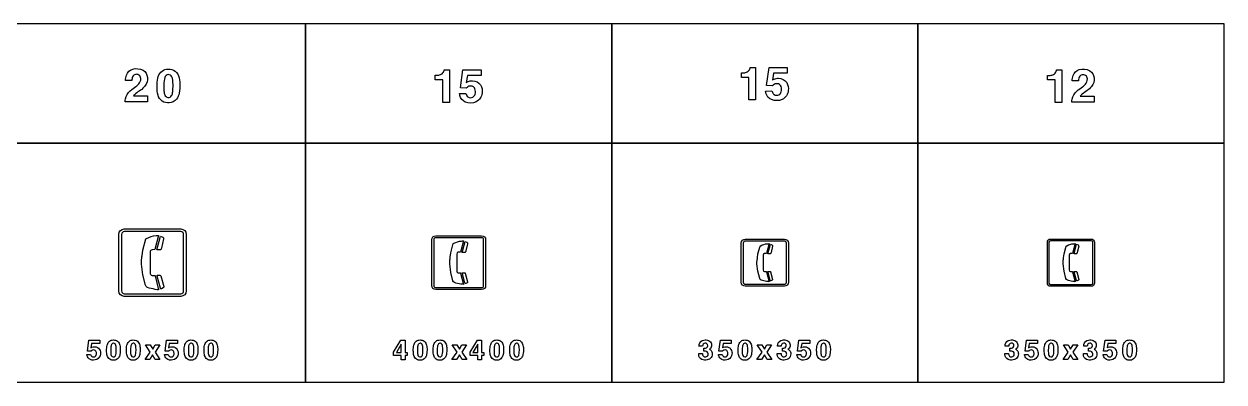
# Model space of a CAD drawing. Extents: x 0 to 18160, y 0 to 2655.
# Drawn here: x 9262 to 18160, y 0 to 2655 of the extents above; entities that cross this region are included whole.
import ezdxf

# ---------------------------------------------------------------- set-up
doc = ezdxf.new("R2010")
doc.units = 0
doc.header["$MEASUREMENT"] = 0

msp = doc.modelspace()

# ---------------------------------------------------------------- linework, layer by layer
for points in [[(9080, 1770), (11350, 1770), (11350, 2655), (9080, 2655)], [(11350, 1770), (13620, 1770), (13620, 2655), (11350, 2655)], [(13620, 1770), (15890, 1770), (15890, 2655), (13620, 2655)], [(15890, 1770), (18160, 1770), (18160, 2655), (15890, 2655)], [(9080, 0), (11350, 0), (11350, 1770), (9080, 1770)], [(11350, 0), (13620, 0), (13620, 1770), (11350, 1770)], [(13620, 0), (15890, 0), (15890, 1770), (13620, 1770)], [(15890, 0), (18160, 0), (18160, 1770), (15890, 1770)], [(10198.2, 221.797), (10163.1, 276.346), (10197.9, 276.346), (10216.2, 242.294), (10234.9, 276.346), (10269, 276.346), (10233.5, 222.318), (10270, 166.299), (10235.4, 166.299), (10215.6, 202.389), (10195.2, 166.299), (10161, 166.299)], [(12001, 222.096), (12055.2, 309.963), (12087.1, 309.963), (12087.1, 219.228), (12103.3, 219.228), (12103.3, 196.409), (12087.1, 196.409), (12087.1, 165.058), (12058.6, 165.058), (12058.6, 196.409), (12001, 196.409)], [(12058.6, 280.769), (12022.6, 219.228), (12058.6, 219.228)], [(12472.5, 221.797), (12437.4, 276.346), (12472.2, 276.346), (12490.5, 242.294), (12509.2, 276.346), (12543.3, 276.346), (12507.8, 222.318), (12544.3, 166.299), (12509.7, 166.299), (12489.9, 202.389), (12469.5, 166.299), (12435.3, 166.299)], [(12569, 222.114), (12623.3, 309.981), (12655.1, 309.981), (12655.1, 219.246), (12671.3, 219.246), (12671.3, 196.427), (12655.1, 196.427), (12655.1, 165.076), (12626.6, 165.076), (12626.6, 196.427), (12569, 196.427)], [(12626.6, 280.787), (12590.6, 219.246), (12626.6, 219.246)], [(14734.2, 221.783), (14699.1, 276.332), (14733.9, 276.332), (14752.1, 242.28), (14770.8, 276.333), (14805, 276.333), (14769.4, 222.304), (14806, 166.285), (14771.4, 166.285), (14751.6, 202.375), (14731.2, 166.285), (14697, 166.285)], [(17004.2, 221.783), (16969.1, 276.332), (17003.9, 276.332), (17022.1, 242.28), (17040.8, 276.333), (17075, 276.333), (17039.4, 222.304), (17076, 166.285), (17041.4, 166.285), (17021.6, 202.375), (17001.2, 166.285), (16967, 166.285)]]:
    msp.add_lwpolyline(points, close=True)
for points in [[(10012.9, 2078.85, -0.0640343), (10014.2, 2099.78, -0.161687), (10050, 2160.33, -0.0283718), (10091.8, 2192.71, 0.0545111), (10112.7, 2210.64, 0.192461), (10127.7, 2250.18, 0.234238), (10114.1, 2276.56, 0.196223), (10088.8, 2281.34, 0.252425), (10066.8, 2264.16, 0.0856617), (10062.7, 2247.14, 0.0202329), (10062, 2235.45), (10015.3, 2235.45, -0.0983795), (10021.4, 2276.76, -0.245047), (10067.6, 2319.89, -0.207102), (10144.5, 2311.55, -0.233443), (10177, 2259.22, -0.20961), (10158.8, 2195.04, -0.0785124), (10124.9, 2163.57, 0.0107372), (10089.1, 2137.78, 0.0665092), (10073.2, 2121.74), (10177.7, 2121.74), (10177.7, 2078.85)], [(10247.9, 2191.49, -0.0563084), (10253.9, 2254.33, -0.130301), (10276.1, 2298.12, -0.174843), (10317.9, 2319.53, -0.147552), (10371, 2312.9, -0.192146), (10407.8, 2269.73, -0.0833996), (10417.1, 2212.7, -0.0545507), (10412.1, 2141.92, -0.116773), (10393, 2097.85, -0.221099), (10338.1, 2070.16, -0.162564), (10286.7, 2082.68, -0.174743), (10255.4, 2128.1, -0.0640867), (10247.9, 2186.79)], [(12310.9, 2274.45), (12324.1, 2274.45, 0.0261527), (12330.1, 2275.12, 0.0824327), (12354.9, 2282.34, 0.211118), (12374.9, 2306.08, 0.0230957), (12377.6, 2315.99), (12415.7, 2315.99), (12415.7, 2074.01), (12367.1, 2074.01), (12367.1, 2241.03), (12310.9, 2241.03)], [(12491, 2139), (12538, 2140.78, 0.0452719), (12544.4, 2124.55, 0.0567733), (12549.1, 2117.67, 0.070207), (12553.5, 2114.2, 0.264984), (12589.6, 2112.3, 0.20748), (12607, 2135.41, 0.147389), (12605.8, 2173.44, 0.308532), (12576.4, 2194.85, 0.215743), (12546.7, 2184.62, 0.028781), (12541.3, 2178.38), (12498.7, 2180.39), (12516.5, 2315.07), (12650.5, 2315.07), (12650.5, 2273.2), (12550.1, 2273.2), (12541.1, 2221.19, -0.0211252), (12554.1, 2228.73, -0.121371), (12587.4, 2234.58, -0.244671), (12647.2, 2202.63, -0.173069), (12658.8, 2143.5, -0.256779), (12613.6, 2077.51, -0.199585), (12534, 2076.44, -0.245625), (12493.7, 2125.34, -0.0170062)], [(14580.9, 2291.94), (14594, 2291.94, 0.0261527), (14600.1, 2292.61, 0.0824327), (14624.9, 2299.84, 0.211118), (14644.9, 2323.58, 0.0230957), (14647.6, 2333.49), (14685.7, 2333.49), (14685.7, 2091.51), (14637.1, 2091.51), (14637.1, 2258.53), (14580.9, 2258.53)], [(14761, 2156.5), (14808, 2158.28, 0.0452719), (14814.4, 2142.04, 0.0567733), (14819.1, 2135.17, 0.070207), (14823.5, 2131.7, 0.264984), (14859.6, 2129.8, 0.20748), (14877, 2152.9, 0.147389), (14875.8, 2190.94, 0.308532), (14846.4, 2212.34, 0.215743), (14816.7, 2202.11, 0.028781), (14811.3, 2195.87), (14768.7, 2197.89), (14786.5, 2332.56), (14920.5, 2332.56), (14920.5, 2290.7), (14820.1, 2290.7), (14811.1, 2238.69, -0.0211252), (14824, 2246.23, -0.121371), (14857.4, 2252.08, -0.244671), (14917.2, 2220.12, -0.173069), (14928.7, 2161, -0.256779), (14883.6, 2095.01, -0.199585), (14804, 2093.94, -0.245625), (14763.7, 2142.83, -0.0170062)], [(16852.4, 2273.43), (16865.5, 2273.43, 0.0261527), (16871.5, 2274.1, 0.0824327), (16896.4, 2281.32, 0.211118), (16916.4, 2305.06, 0.0230957), (16919, 2314.97), (16957.1, 2314.97), (16957.1, 2072.99), (16908.5, 2072.99), (16908.5, 2240.01), (16852.4, 2240.01)], [(17032.5, 2075.98, -0.0640343), (17033.8, 2096.92, -0.161687), (17069.6, 2157.46, -0.0283718), (17111.4, 2189.85, 0.0545111), (17132.3, 2207.78, 0.192461), (17147.3, 2247.31, 0.234238), (17133.7, 2273.69, 0.196223), (17108.4, 2278.47, 0.252425), (17086.4, 2261.29, 0.0856617), (17082.3, 2244.27, 0.0202329), (17081.6, 2232.58), (17034.9, 2232.58, -0.0983795), (17041, 2273.89, -0.245047), (17087.1, 2317.02, -0.207102), (17164.1, 2308.69, -0.233443), (17196.6, 2256.36, -0.20961), (17178.4, 2192.18, -0.0785124), (17144.5, 2160.7, 0.0107372), (17108.7, 2134.91, 0.0665092), (17092.8, 2118.88), (17197.3, 2118.88), (17197.3, 2075.98)], [(10299.2, 2160.96, 0.0124589), (10299.8, 2154.64, 0.0668192), (10305.4, 2129.25, 0.615362), (10356.3, 2123.64, 0.0726881), (10361.7, 2136.67, 0.0588562), (10366.4, 2173.95, 0.0389037), (10364.8, 2240.94, 0.084671), (10358.2, 2264.28, 0.156013), (10346.8, 2276.44, 0.143208), (10331, 2279.4, 0.172584), (10315.3, 2273.2, 0.132565), (10305.3, 2257.64, 0.0498315), (10300.8, 2235.92, 0.0368731)], [(10005, 634.995, -0.414213), (9965, 674.995), (9965, 1095, -0.414213), (10005, 1135), (10425, 1135, -0.414213), (10465, 1095), (10465, 674.995, -0.414213), (10425, 634.995)], [(10005, 654.995), (10425, 654.995, 0.414213), (10445, 674.995), (10445, 1095, 0.414213), (10425, 1115), (10005, 1115, 0.414213), (9985, 1095), (9985, 674.995, 0.414213)], [(10197.4, 807.901, 0.0484722), (10197.5, 807.182, 0.396378), (10211.3, 790.533), (10232.7, 790.493), (10233.3, 787.864), (10259.6, 683.27), (10248.9, 684.733), (10234.2, 686.947), (10218.8, 689.916), (10189.9, 696.49), (10176.8, 700.99, -0.258111), (10162, 717.718), (10142.5, 794.114), (10131.7, 874.301, -0.0373444), (10133.4, 906.885, 0.0129558), (10133.9, 911.438, -0.0205744), (10134.7, 918.655, 0.00943642), (10137.4, 935.875), (10142.6, 977.004), (10164.8, 1061.54, -0.0101235), (10171.1, 1065.06, -0.103598), (10241, 1085.29, 0.00858605), (10259.8, 1086.72), (10232.2, 981.523), (10210.9, 981.389, 0.332436), (10197.3, 963.76)], [(10274.1, 1082.15), (10291, 1074.02, -0.351842), (10297.1, 1061.09), (10280.9, 993.189), (10279.8, 988.132, -0.155811), (10275.7, 981.057, -0.186095), (10270.9, 979.204), (10247.7, 979.206)], [(12315, 684.995, -0.414213), (12285, 714.995), (12285, 1055, -0.414213), (12315, 1085), (12655, 1085, -0.414213), (12685, 1055), (12685, 714.995, -0.414213), (12655, 684.995)], [(12315, 699.995), (12655, 699.995, 0.414213), (12670, 714.995), (12670, 1055, 0.414213), (12655, 1070), (12315, 1070, 0.414213), (12300, 1055), (12300, 714.995, 0.414213)], [(12470.9, 823.32, 0.0484722), (12471, 822.745, 0.396378), (12482, 809.425), (12499.2, 809.394), (12499.6, 807.29), (12520.7, 723.615), (12512.1, 724.785), (12500.4, 726.557), (12488, 728.932), (12464.9, 734.191), (12454.5, 737.791, -0.258111), (12442.6, 751.174), (12427, 812.29), (12418.4, 876.44, -0.0373444), (12419.7, 902.507, 0.0129558), (12420.1, 906.15, -0.0205744), (12420.8, 911.923, 0.00943642), (12422.9, 925.699), (12427.1, 958.602), (12444.9, 1026.23, -0.0101235), (12449.9, 1029.05, -0.103598), (12505.8, 1045.23, 0.00858605), (12520.8, 1046.38), (12498.7, 962.217), (12481.7, 962.11, 0.332436), (12470.8, 948.007)], [(12532.3, 1042.72), (12545.8, 1036.22, -0.351842), (12550.7, 1025.87), (12537.7, 971.55), (12536.8, 967.505, -0.155811), (12533.6, 961.845, -0.186095), (12529.7, 960.362), (12511.2, 960.364)], [(14610, 709.995, -0.414213), (14580, 739.995), (14580, 1030, -0.414213), (14610, 1060), (14900, 1060, -0.414213), (14930, 1030), (14930, 739.995, -0.414213), (14900, 709.995)], [(14610, 724.995), (14900, 724.995, 0.414213), (14915, 739.995), (14915, 1030, 0.414213), (14900, 1045), (14610, 1045, 0.414213), (14595, 1030), (14595, 739.995, 0.414213)], [(14742.7, 831.029, 0.396378), (14752.4, 818.872), (14767.4, 818.844), (14767.8, 817.003), (14786.2, 743.788), (14778.7, 744.812), (14768.5, 746.361), (14757.7, 748.44), (14737.4, 753.042), (14728.3, 756.192, -0.258111), (14717.9, 767.901), (14704.3, 821.378), (14696.7, 877.509, -0.0373444), (14697.9, 900.318, 0.0129558), (14698.2, 903.505, -0.0205744), (14698.8, 908.557, 0.00943642), (14700.7, 920.611), (14704.3, 949.401), (14719.9, 1008.57, -0.0101235), (14724.3, 1011.04, -0.103598), (14773.2, 1025.2, 0.00858605), (14786.4, 1026.2), (14767, 952.565), (14752.1, 952.471, 0.332436), (14742.6, 940.131)], [(14796.4, 1023.01), (14808.2, 1017.31, -0.351842), (14812.5, 1008.26), (14801.1, 960.731), (14800.4, 957.191, -0.155811), (14797.5, 952.238, -0.186095), (14794.1, 950.942), (14777.9, 950.943)], [(16874, 709.995, -0.414213), (16850, 733.995), (16850, 1036, -0.414213), (16874, 1060), (17176, 1060, -0.414213), (17200, 1036), (17200, 733.995, -0.414213), (17176, 709.995)], [(16874, 721.995), (17176, 721.995, 0.414213), (17188, 733.995), (17188, 1036, 0.414213), (17176, 1048), (16874, 1048, 0.414213), (16862, 1036), (16862, 733.995, 0.414213)], [(17012.7, 831.029, 0.396378), (17022.4, 818.872), (17037.4, 818.844), (17037.8, 817.003), (17056.2, 743.788), (17048.7, 744.812), (17038.5, 746.361), (17027.7, 748.44), (17007.4, 753.042), (16998.3, 756.192, -0.258111), (16987.9, 767.901), (16974.3, 821.378), (16966.7, 877.509, -0.0373444), (16967.9, 900.318, 0.0129558), (16968.2, 903.505, -0.0205744), (16968.8, 908.557, 0.00943642), (16970.7, 920.611), (16974.3, 949.401), (16989.9, 1008.57, -0.0101235), (16994.3, 1011.04, -0.103598), (17043.2, 1025.2, 0.00858605), (17056.4, 1026.2), (17037, 952.565), (17022.1, 952.471, 0.332436), (17012.6, 940.131)], [(17066.4, 1023.01), (17078.2, 1017.31, -0.351842), (17082.5, 1008.26), (17071.1, 960.731), (17070.4, 957.191, -0.155811), (17067.5, 952.238, -0.186095), (17064.1, 950.942), (17047.9, 950.943)], [(12535.3, 729.875, -0.144131), (12533.4, 729.887, -0.187476), (12532.1, 731.189, -0.0469624), (12531.5, 732.462), (12531.1, 733.653), (12512.6, 805.559), (12511.5, 810.481), (12528.6, 810.507, -0.337644), (12534.1, 806.304), (12551.5, 742.653, -0.358767), (12548.5, 736.028), (12537.3, 730.517, -0.0102631)], [(14799, 749.265, -0.144131), (14797.3, 749.276, -0.187476), (14796.2, 750.415, -0.0469624), (14795.7, 751.528), (14795.4, 752.57), (14779.1, 815.489), (14778.2, 819.796), (14793.1, 819.818, -0.337644), (14798, 816.141), (14813.2, 760.445, -0.358767), (14810.6, 754.649), (14800.8, 749.827, -0.0102631)], [(17069, 749.265, -0.144131), (17067.3, 749.276, -0.187476), (17066.2, 750.415, -0.0469624), (17065.7, 751.528), (17065.4, 752.57), (17049.1, 815.489), (17048.2, 819.796), (17063.1, 819.818, -0.337644), (17068, 816.141), (17083.2, 760.445, -0.358767), (17080.6, 754.649), (17070.8, 749.827, -0.0102631)], [(10277.8, 691.095, -0.144131), (10275.5, 691.111, -0.187476), (10273.8, 692.738, -0.0469624), (10273.2, 694.328), (10272.7, 695.817), (10249.5, 785.7), (10248.1, 791.853), (10269.5, 791.885, -0.337644), (10276.4, 786.632), (10298.1, 707.067, -0.358767), (10294.4, 698.786), (10280.4, 691.897, -0.0102631)], [(9727.75, 203.882), (9755.92, 204.948, 0.0452719), (9759.76, 195.209, 0.0567733), (9762.6, 191.086, 0.070207), (9765.26, 189, 0.264984), (9786.87, 187.863, 0.20748), (9797.32, 201.726, 0.147389), (9796.63, 224.545, 0.308532), (9779, 237.389, 0.215743), (9761.13, 231.252, 0.028781), (9757.91, 227.507), (9732.34, 228.716), (9743.03, 309.522), (9823.46, 309.522), (9823.46, 284.403), (9763.2, 284.403), (9757.82, 253.195, -0.0211252), (9765.57, 257.721, -0.121371), (9785.57, 261.228, -0.244671), (9821.44, 242.057, -0.173069), (9828.39, 206.583, -0.256779), (9801.28, 166.986, -0.199585), (9753.55, 166.346, -0.245625), (9729.38, 195.683, -0.0170062)], [(9874.18, 234.284, -0.0563084), (9877.8, 271.986, -0.130301), (9891.12, 298.265, -0.174843), (9916.22, 311.109, -0.147552), (9948.09, 307.128, -0.192146), (9970.17, 281.228, -0.0833996), (9975.72, 247.01, -0.0545507), (9972.71, 204.545, -0.116773), (9961.26, 178.1, -0.221099), (9928.35, 161.488, -0.162564), (9897.47, 169, -0.174743), (9878.7, 196.251, -0.0640867), (9874.23, 231.464)], [(9905.01, 215.967, 0.0124589), (9905.32, 212.175, 0.0668192), (9908.68, 196.938, 0.615362), (9939.23, 193.574, 0.0726881), (9942.5, 201.393, 0.0588562), (9945.32, 223.763, 0.0389037), (9944.34, 263.953, 0.084671), (9940.39, 277.957, 0.156013), (9933.51, 285.256, 0.143208), (9924.08, 287.033, 0.172584), (9914.63, 283.313, 0.132565), (9908.66, 273.976, 0.0498315), (9905.93, 260.943, 0.0368731)], [(10020.9, 234.284, -0.0563084), (10024.5, 271.986, -0.130301), (10037.9, 298.265, -0.174843), (10063, 311.109, -0.147552), (10094.8, 307.128, -0.192146), (10116.9, 281.227, -0.0833996), (10122.5, 247.009, -0.0545507), (10119.5, 204.545, -0.116773), (10108, 178.1, -0.221099), (10075.1, 161.488, -0.162564), (10044.2, 169, -0.174743), (10025.5, 196.251, -0.0640867), (10021, 231.465)], [(10051.8, 215.967, 0.0124589), (10052.1, 212.175, 0.0668192), (10055.4, 196.938, 0.615362), (10086, 193.574, 0.0726881), (10089.2, 201.393, 0.0588562), (10092.1, 223.763, 0.0389037), (10091.1, 263.953, 0.084671), (10087.1, 277.957, 0.156013), (10080.3, 285.256, 0.143208), (10070.8, 287.033, 0.172584), (10061.4, 283.313, 0.132565), (10055.4, 273.976, 0.0498315), (10052.7, 260.943, 0.0368731)], [(10303.3, 203.891), (10331.5, 204.957, 0.0452719), (10335.3, 195.218, 0.0567733), (10338.2, 191.095, 0.070207), (10340.8, 189.009, 0.264984), (10362.4, 187.872, 0.20748), (10372.9, 201.735, 0.147389), (10372.2, 224.554, 0.308532), (10354.6, 237.398, 0.215743), (10336.7, 231.261, 0.028781), (10333.5, 227.517), (10307.9, 228.725), (10318.6, 309.531), (10399, 309.531), (10399, 284.412), (10338.8, 284.412), (10333.4, 253.204, -0.0211252), (10341.1, 257.73, -0.121371), (10361.1, 261.237, -0.244671), (10397, 242.066, -0.173069), (10404, 206.592, -0.256779), (10376.8, 166.995, -0.199585), (10329.1, 166.355, -0.245625), (10304.9, 195.692, -0.0170062)], [(10449.7, 234.285, -0.0563084), (10453.4, 271.986, -0.130301), (10466.7, 298.266, -0.174843), (10491.8, 311.109, -0.147552), (10523.7, 307.128, -0.192146), (10545.7, 281.228, -0.0833996), (10551.3, 247.01, -0.0545507), (10548.3, 204.545, -0.116773), (10536.8, 178.1, -0.221099), (10503.9, 161.488, -0.162564), (10473, 169, -0.174743), (10454.3, 196.251, -0.0640867), (10449.8, 231.465)], [(10480.6, 215.967, 0.0124589), (10480.9, 212.176, 0.0668192), (10484.2, 196.939, 0.615362), (10514.8, 193.574, 0.0726881), (10518.1, 201.394, 0.0588562), (10520.9, 223.763, 0.0389037), (10519.9, 263.953, 0.084671), (10516, 277.958, 0.156013), (10509.1, 285.256, 0.143208), (10499.7, 287.033, 0.172584), (10490.2, 283.313, 0.132565), (10484.2, 273.977, 0.0498315), (10481.5, 260.943, 0.0368731)], [(10596.5, 234.275, -0.0563084), (10600.1, 271.977, -0.130301), (10613.4, 298.256, -0.174843), (10638.5, 311.1, -0.147552), (10670.4, 307.119, -0.192146), (10692.5, 281.219, -0.0833996), (10698, 247.001, -0.0545507), (10695, 204.536, -0.116773), (10683.6, 178.091, -0.221099), (10650.7, 161.479, -0.162564), (10619.8, 168.991, -0.174743), (10601, 196.242, -0.0640867), (10596.5, 231.455)], [(10627.3, 215.958, 0.0124589), (10627.6, 212.166, 0.0668192), (10631, 196.929, 0.615362), (10661.5, 193.565, 0.0726881), (10664.8, 201.384, 0.0588562), (10667.6, 223.754, 0.0389037), (10666.7, 263.944, 0.084671), (10662.7, 277.948, 0.156013), (10655.8, 285.247, 0.143208), (10646.4, 287.024, 0.172584), (10636.9, 283.304, 0.132565), (10631, 273.967, 0.0498315), (10628.2, 260.934, 0.0368731)], [(12148.5, 234.285, -0.0563084), (12152.1, 271.986, -0.130301), (12165.4, 298.266, -0.174843), (12190.5, 311.109, -0.147552), (12222.4, 307.128, -0.192146), (12244.5, 281.228, -0.0833996), (12250, 247.01, -0.0545507), (12247, 204.545, -0.116773), (12235.6, 178.1, -0.221099), (12202.7, 161.489, -0.162564), (12171.8, 169, -0.174743), (12153, 196.252, -0.0640867), (12148.5, 231.465)], [(12179.3, 215.967, 0.0124589), (12179.6, 212.176, 0.0668192), (12183, 196.939, 0.615362), (12213.5, 193.574, 0.0726881), (12216.8, 201.394, 0.0588562), (12219.6, 223.763, 0.0389037), (12218.6, 263.953, 0.084671), (12214.7, 277.958, 0.156013), (12207.8, 285.256, 0.143208), (12198.4, 287.034, 0.172584), (12188.9, 283.313, 0.132565), (12183, 273.977, 0.0498315), (12180.2, 260.943, 0.0368731)], [(12295.2, 234.285, -0.0563084), (12298.9, 271.986, -0.130301), (12312.2, 298.266, -0.174843), (12337.3, 311.109, -0.147552), (12369.1, 307.128, -0.192146), (12391.2, 281.228, -0.0833996), (12396.8, 247.01, -0.0545507), (12393.8, 204.545, -0.116773), (12382.3, 178.1, -0.221099), (12349.4, 161.489, -0.162564), (12318.5, 169.001, -0.174743), (12299.8, 196.252, -0.0640867), (12295.3, 231.465)], [(12326.1, 215.967, 0.0124589), (12326.4, 212.176, 0.0668192), (12329.7, 196.939, 0.615362), (12360.3, 193.574, 0.0726881), (12363.5, 201.394, 0.0588562), (12366.4, 223.763, 0.0389037), (12365.4, 263.953, 0.084671), (12361.4, 277.958, 0.156013), (12354.6, 285.256, 0.143208), (12345.1, 287.034, 0.172584), (12335.7, 283.313, 0.132565), (12329.7, 273.977, 0.0498315), (12327, 260.943, 0.0368731)], [(12716.5, 234.285, -0.0563084), (12720.1, 271.986, -0.130301), (12733.4, 298.265, -0.174843), (12758.5, 311.109, -0.147552), (12790.4, 307.128, -0.192146), (12812.5, 281.228, -0.0833996), (12818, 247.01, -0.0545507), (12815, 204.545, -0.116773), (12803.6, 178.1, -0.221099), (12770.7, 161.488, -0.162564), (12739.8, 169, -0.174743), (12721, 196.251, -0.0640867), (12716.5, 231.465)], [(12747.3, 215.967, 0.0124589), (12747.6, 212.176, 0.0668192), (12751, 196.939, 0.615362), (12781.5, 193.574, 0.0726881), (12784.8, 201.394, 0.0588562), (12787.6, 223.763, 0.0389037), (12786.7, 263.953, 0.084671), (12782.7, 277.957, 0.156013), (12775.8, 285.256, 0.143208), (12766.4, 287.033, 0.172584), (12757, 283.313, 0.132565), (12751, 273.976, 0.0498315), (12748.3, 260.943, 0.0368731)], [(12863.2, 234.275, -0.0563084), (12866.9, 271.977, -0.130301), (12880.2, 298.256, -0.174843), (12905.3, 311.1, -0.147552), (12937.2, 307.119, -0.192146), (12959.2, 281.218, -0.0833996), (12964.8, 247, -0.0545507), (12961.8, 204.536, -0.116773), (12950.3, 178.091, -0.221099), (12917.4, 161.479, -0.162564), (12886.5, 168.991, -0.174743), (12867.8, 196.242, -0.0640867), (12863.3, 231.455)], [(12894.1, 215.958, 0.0124589), (12894.4, 212.166, 0.0668192), (12897.7, 196.929, 0.615362), (12928.3, 193.565, 0.0726881), (12931.6, 201.384, 0.0588562), (12934.4, 223.754, 0.0389037), (12933.4, 263.944, 0.084671), (12929.5, 277.948, 0.156013), (12922.6, 285.247, 0.143208), (12913.2, 287.024, 0.172584), (12903.7, 283.304, 0.132565), (12897.7, 273.967, 0.0498315), (12895, 260.934, 0.0368731)], [(14264.9, 210.618), (14292.7, 210.618, 0.0411845), (14294, 201.495, 0.335066), (14312.3, 186.329, 0.276505), (14331.4, 195.049, 0.158203), (14334.8, 207.49, 0.0878221), (14333, 217.04, 0.217575), (14321.9, 227.158, 0.0882727), (14309.1, 229.03), (14302.7, 229.03), (14302.7, 250.192, 0.0282129), (14314.4, 250.547, 0.50028), (14330.6, 277.846, 0.235001), (14319.5, 286.874, 0.165496), (14304.1, 285.5, 0.220849), (14295.5, 275.571, 0.055705), (14293.8, 264.647), (14266.9, 264.647, -0.0488003), (14268, 278.201, -0.30773), (14302.6, 310.902, -0.146685), (14338.2, 307.348, -0.469869), (14354.2, 251.684, -0.0891152), (14346.9, 244.623), (14344.4, 242.822, -0.0245333), (14351.1, 238.983, -0.202429), (14364.5, 216.969, -0.422325), (14326.8, 163.296, -0.154301), (14288.4, 167.609, -0.287878), (14265, 204.03, -0.0143877)], [(14410.5, 203.85), (14438.6, 204.916, 0.0452719), (14442.5, 195.177, 0.0567733), (14445.3, 191.054, 0.070207), (14448, 188.968, 0.264984), (14469.6, 187.831, 0.20748), (14480, 201.694, 0.147389), (14479.3, 224.513, 0.308532), (14461.7, 237.357, 0.215743), (14443.9, 231.219, 0.028781), (14440.6, 227.475), (14415.1, 228.684), (14425.7, 309.49), (14506.2, 309.49), (14506.2, 284.371), (14445.9, 284.371), (14440.5, 253.163, -0.0211252), (14448.3, 257.689, -0.121371), (14468.3, 261.196, -0.244671), (14504.2, 242.025, -0.173069), (14511.1, 206.551, -0.256779), (14484, 166.954, -0.199585), (14436.3, 166.314, -0.245625), (14412.1, 195.651, -0.0170062)], [(14556.9, 234.262, -0.0563084), (14560.5, 271.963, -0.130301), (14573.8, 298.243, -0.174843), (14598.9, 311.086, -0.147552), (14630.8, 307.105, -0.192146), (14652.9, 281.205, -0.0833996), (14658.4, 246.987, -0.0545507), (14655.4, 204.522, -0.116773), (14644, 178.077, -0.221099), (14611.1, 161.466, -0.162564), (14580.2, 168.977, -0.174743), (14561.4, 196.229, -0.0640867), (14556.9, 231.442)], [(14587.7, 215.944, 0.0124589), (14588, 212.153, 0.0668192), (14591.4, 196.916, 0.615362), (14621.9, 193.551, 0.0726881), (14625.2, 201.371, 0.0588562), (14628, 223.741, 0.0389037), (14627.1, 263.93, 0.084671), (14623.1, 277.935, 0.156013), (14616.2, 285.233, 0.143208), (14606.8, 287.011, 0.172584), (14597.3, 283.29, 0.132565), (14591.4, 273.954, 0.0498315), (14588.6, 260.921, 0.0368731)], [(14847.3, 210.654), (14875.2, 210.654, 0.0411845), (14876.4, 201.531, 0.335066), (14894.7, 186.365, 0.276505), (14913.9, 195.086, 0.158203), (14917.2, 207.527, 0.0878221), (14915.4, 217.076, 0.217575), (14904.3, 227.195, 0.0882727), (14891.6, 229.067), (14885.1, 229.067), (14885.1, 250.228, 0.0282129), (14896.8, 250.583, 0.50028), (14913, 277.882, 0.235001), (14901.9, 286.91, 0.165496), (14886.5, 285.536, 0.220849), (14878, 275.607, 0.055705), (14876.2, 264.683), (14849.4, 264.683, -0.0488003), (14850.4, 278.237, -0.30773), (14885, 310.939, -0.146685), (14920.7, 307.384, -0.469869), (14936.6, 251.721, -0.0891152), (14929.4, 244.659), (14926.8, 242.858, -0.0245333), (14933.5, 239.019, -0.202429), (14946.9, 217.005, -0.422325), (14909.3, 163.332, -0.154301), (14870.8, 167.645, -0.287878), (14847.4, 204.067, -0.0143877)], [(14992.9, 203.886), (15021.1, 204.953, 0.0452719), (15024.9, 195.213, 0.0567733), (15027.8, 191.09, 0.070207), (15030.4, 189.005, 0.264984), (15052, 187.867, 0.20748), (15062.5, 201.73, 0.147389), (15061.8, 224.55, 0.308532), (15044.2, 237.393, 0.215743), (15026.3, 231.256, 0.028781), (15023.1, 227.512), (14997.5, 228.72), (15008.2, 309.526), (15088.6, 309.526), (15088.6, 284.408), (15028.3, 284.408), (15023, 253.199, -0.0211252), (15030.7, 257.725, -0.121371), (15050.7, 261.232, -0.244671), (15086.6, 242.062, -0.173069), (15093.5, 206.588, -0.256779), (15066.4, 166.991, -0.199585), (15018.7, 166.351, -0.245625), (14994.5, 195.687, -0.0170062)], [(15139.3, 234.299, -0.0563084), (15143, 272, -0.130301), (15156.3, 298.28, -0.174843), (15181.4, 311.123, -0.147552), (15213.2, 307.142, -0.192146), (15235.3, 281.242, -0.0833996), (15240.9, 247.024, -0.0545507), (15237.9, 204.559, -0.116773), (15226.4, 178.114, -0.221099), (15193.5, 161.502, -0.162564), (15162.6, 169.014, -0.174743), (15143.9, 196.265, -0.0640867), (15139.4, 231.479)], [(15170.2, 215.981, 0.0124589), (15170.5, 212.19, 0.0668192), (15173.8, 196.953, 0.615362), (15204.4, 193.588, 0.0726881), (15207.6, 201.408, 0.0588562), (15210.5, 223.777, 0.0389037), (15209.5, 263.967, 0.084671), (15205.5, 277.972, 0.156013), (15198.7, 285.27, 0.143208), (15189.2, 287.047, 0.172584), (15179.8, 283.327, 0.132565), (15173.8, 273.99, 0.0498315), (15171.1, 260.957, 0.0368731)], [(16534.9, 210.618), (16562.7, 210.618, 0.0411845), (16564, 201.495, 0.335066), (16582.3, 186.329, 0.276505), (16601.4, 195.049, 0.158203), (16604.8, 207.49, 0.0878221), (16603, 217.04, 0.217575), (16591.9, 227.158, 0.0882727), (16579.1, 229.03), (16572.7, 229.03), (16572.7, 250.192, 0.0282129), (16584.4, 250.547, 0.50028), (16600.6, 277.846, 0.235001), (16589.5, 286.874, 0.165496), (16574.1, 285.5, 0.220849), (16565.5, 275.571, 0.055705), (16563.8, 264.647), (16536.9, 264.647, -0.0488003), (16538, 278.201, -0.30773), (16572.6, 310.902, -0.146685), (16608.2, 307.348, -0.469869), (16624.2, 251.684, -0.0891152), (16616.9, 244.623), (16614.4, 242.822, -0.0245333), (16621.1, 238.983, -0.202429), (16634.5, 216.969, -0.422325), (16596.8, 163.296, -0.154301), (16558.4, 167.609, -0.287878), (16535, 204.03, -0.0143877)], [(16680.5, 203.85), (16708.6, 204.916, 0.0452719), (16712.5, 195.177, 0.0567733), (16715.3, 191.054, 0.070207), (16718, 188.968, 0.264984), (16739.6, 187.831, 0.20748), (16750, 201.694, 0.147389), (16749.3, 224.513, 0.308532), (16731.7, 237.357, 0.215743), (16713.9, 231.219, 0.028781), (16710.6, 227.475), (16685.1, 228.684), (16695.7, 309.49), (16776.2, 309.49), (16776.2, 284.371), (16715.9, 284.371), (16710.5, 253.163, -0.0211252), (16718.3, 257.689, -0.121371), (16738.3, 261.196, -0.244671), (16774.2, 242.025, -0.173069), (16781.1, 206.551, -0.256779), (16754, 166.954, -0.199585), (16706.3, 166.314, -0.245625), (16682.1, 195.651, -0.0170062)], [(16826.9, 234.262, -0.0563084), (16830.5, 271.963, -0.130301), (16843.8, 298.243, -0.174843), (16868.9, 311.086, -0.147552), (16900.8, 307.105, -0.192146), (16922.9, 281.205, -0.0833996), (16928.4, 246.987, -0.0545507), (16925.4, 204.522, -0.116773), (16914, 178.077, -0.221099), (16881.1, 161.466, -0.162564), (16850.2, 168.977, -0.174743), (16831.4, 196.229, -0.0640867), (16826.9, 231.442)], [(16857.7, 215.944, 0.0124589), (16858, 212.153, 0.0668192), (16861.4, 196.916, 0.615362), (16891.9, 193.551, 0.0726881), (16895.2, 201.371, 0.0588562), (16898, 223.741, 0.0389037), (16897.1, 263.93, 0.084671), (16893.1, 277.935, 0.156013), (16886.2, 285.233, 0.143208), (16876.8, 287.011, 0.172584), (16867.3, 283.29, 0.132565), (16861.4, 273.954, 0.0498315), (16858.6, 260.921, 0.0368731)], [(17117.3, 210.654), (17145.2, 210.654, 0.0411845), (17146.4, 201.531, 0.335066), (17164.7, 186.365, 0.276505), (17183.9, 195.086, 0.158203), (17187.2, 207.527, 0.0878221), (17185.4, 217.076, 0.217575), (17174.3, 227.195, 0.0882727), (17161.6, 229.067), (17155.1, 229.067), (17155.1, 250.228, 0.0282129), (17166.8, 250.583, 0.50028), (17183, 277.882, 0.235001), (17171.9, 286.91, 0.165496), (17156.5, 285.536, 0.220849), (17148, 275.607, 0.055705), (17146.2, 264.683), (17119.4, 264.683, -0.0488003), (17120.4, 278.237, -0.30773), (17155, 310.939, -0.146685), (17190.7, 307.384, -0.469869), (17206.6, 251.721, -0.0891152), (17199.4, 244.659), (17196.8, 242.858, -0.0245333), (17203.5, 239.019, -0.202429), (17216.9, 217.005, -0.422325), (17179.3, 163.332, -0.154301), (17140.8, 167.645, -0.287878), (17117.4, 204.067, -0.0143877)], [(17262.9, 203.886), (17291.1, 204.953, 0.0452719), (17294.9, 195.213, 0.0567733), (17297.8, 191.09, 0.070207), (17300.4, 189.005, 0.264984), (17322, 187.867, 0.20748), (17332.5, 201.73, 0.147389), (17331.8, 224.55, 0.308532), (17314.2, 237.393, 0.215743), (17296.3, 231.256, 0.028781), (17293.1, 227.512), (17267.5, 228.72), (17278.2, 309.526), (17358.6, 309.526), (17358.6, 284.408), (17298.3, 284.408), (17293, 253.199, -0.0211252), (17300.7, 257.725, -0.121371), (17320.7, 261.232, -0.244671), (17356.6, 242.062, -0.173069), (17363.5, 206.588, -0.256779), (17336.4, 166.991, -0.199585), (17288.7, 166.351, -0.245625), (17264.5, 195.687, -0.0170062)], [(17409.3, 234.299, -0.0563084), (17413, 272, -0.130301), (17426.3, 298.28, -0.174843), (17451.4, 311.123, -0.147552), (17483.2, 307.142, -0.192146), (17505.3, 281.242, -0.0833996), (17510.9, 247.024, -0.0545507), (17507.9, 204.559, -0.116773), (17496.4, 178.114, -0.221099), (17463.5, 161.502, -0.162564), (17432.6, 169.014, -0.174743), (17413.9, 196.265, -0.0640867), (17409.4, 231.479)], [(17440.2, 215.981, 0.0124589), (17440.5, 212.19, 0.0668192), (17443.8, 196.953, 0.615362), (17474.4, 193.588, 0.0726881), (17477.6, 201.408, 0.0588562), (17480.5, 223.777, 0.0389037), (17479.5, 263.967, 0.084671), (17475.5, 277.972, 0.156013), (17468.7, 285.27, 0.143208), (17459.2, 287.047, 0.172584), (17449.8, 283.327, 0.132565), (17443.8, 273.99, 0.0498315), (17441.1, 260.957, 0.0368731)]]:
    msp.add_lwpolyline(points, format="xyb", close=True)

doc.saveas('drawing.dxf')
